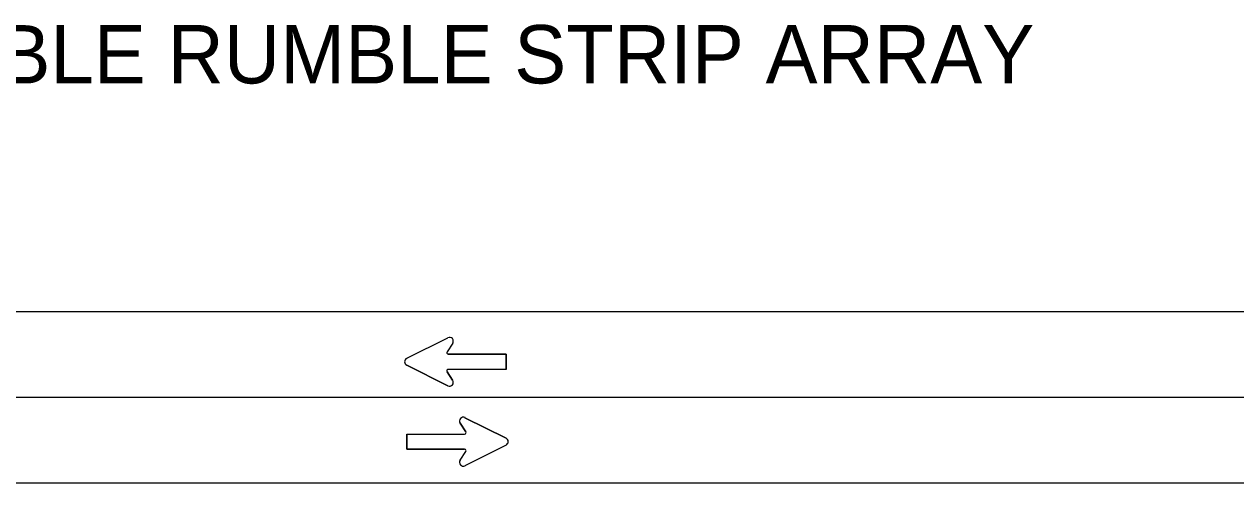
# Model space of a CAD drawing. Extents: x 0 to 34, y 0 to 22.
# Drawn here: x 3.997 to 7.944, y 15.707 to 17.2 of the extents above; entities that cross this region are included whole.
import ezdxf

# ---------------------------------------------------------------- set-up
doc = ezdxf.new("R2010")
doc.units = 0
doc.layers.add('Level 1', color=7, linetype='Continuous')
doc.layers.add('SHADE-GENERIC', color=7, linetype='Continuous')

msp = doc.modelspace()

# ---------------------------------------------------------------- linework, layer by layer
at = {"layer": 'Level 1'}
for p, q in [((1.8941, 16.264), (18.0882, 16.264)), ((1.8941, 16.264), (18.7414, 16.264)), ((5.2435, 16.1121), (5.3771, 16.1792)), ((5.3932, 16.1611), (5.3745, 16.1334)), ((5.5669, 16.1257), (5.3787, 16.1257)), ((5.5669, 16.0761), (5.5669, 16.1257)), ((5.2433, 16.0898), (5.3771, 16.0229)), ((5.3929, 16.0407), (5.3745, 16.0685)), ((5.5669, 16.0761), (5.3785, 16.0761)), ((5.3695, 16.0266), (5.3695, 16.0266)), ((1.8941, 15.9853), (18.0882, 15.9853)), ((1.8941, 15.9853), (18.7414, 15.9853)), ((5.567, 15.8516), (5.4331, 15.9186)), ((5.4408, 15.9149), (5.4408, 15.9149)), ((5.4174, 15.9007), (5.4357, 15.873)), ((5.2434, 15.8653), (5.4318, 15.8653)), ((5.2434, 15.8653), (5.2434, 15.8158)), ((5.5668, 15.8294), (5.4331, 15.7623)), ((5.2434, 15.8158), (5.4315, 15.8158)), ((5.4171, 15.7802), (5.4357, 15.808)), ((1.8941, 15.7067), (18.0882, 15.7067)), ((1.8941, 15.7067), (18.7414, 15.7067))]:
    msp.add_line(p, q, dxfattribs=at)
for centre, major_axis, start_param, end_param in [((5.3827, 16.168), (0, 0.0124), 4.124596, 6.747043), ((5.2489, 16.1008), (0, 0.0124), 0.463604, 2.678408), ((5.3786, 16.1306), (0, -0.00495), 4.123952, 6.283395), ((5.3786, 16.0711), (0, -0.00495), 3.141803, 5.301246), ((5.3827, 16.0337), (0, 0.0124), 2.678155, 5.300602), ((5.4276, 15.9077), (0, -0.0124), 2.678155, 5.300602), ((5.4317, 15.8703), (0, 0.00495), 3.141803, 5.301246), ((5.5614, 15.8406), (0, -0.0124), 0.463604, 2.678408), ((5.4317, 15.8109), (0, 0.00495), 4.123952, 6.283395), ((5.4276, 15.7734), (0, -0.0124), 4.124596, 6.747043)]:
    msp.add_ellipse(centre, major_axis=major_axis, ratio=0.996122, start_param=start_param, end_param=end_param, dxfattribs=at)
at = {"layer": 'SHADE-GENERIC'}
for p, q in [((5.2435, 16.1121), (5.3771, 16.1792)), ((5.3932, 16.1611), (5.3745, 16.1334)), ((5.3787, 16.1257), (5.5669, 16.1257)), ((5.5669, 16.1257), (5.5669, 16.0761)), ((5.3771, 16.0229), (5.2433, 16.0898)), ((5.3745, 16.0685), (5.3929, 16.0407)), ((5.5669, 16.0761), (5.3785, 16.0761)), ((5.4331, 15.9186), (5.567, 15.8516)), ((5.4357, 15.873), (5.4174, 15.9007)), ((5.2434, 15.8158), (5.2434, 15.8653)), ((5.2434, 15.8653), (5.4318, 15.8653)), ((5.5668, 15.8294), (5.4331, 15.7623)), ((5.4315, 15.8158), (5.2434, 15.8158)), ((5.4171, 15.7802), (5.4357, 15.808))]:
    msp.add_line(p, q, dxfattribs=at)
for centre, major_axis, start_param, end_param in [((5.3827, 16.168), (0, 0.0124), 4.124596, 6.747043), ((5.2489, 16.1008), (0, 0.0124), 0.463604, 2.678408), ((5.3827, 16.0337), (0, 0.0124), 2.678155, 5.300602), ((5.4276, 15.9077), (0, -0.0124), 2.678155, 5.300602), ((5.4317, 15.8703), (0, 0.00495), 3.141803, 5.301246), ((5.5614, 15.8406), (0, -0.0124), 0.463604, 2.678408), ((5.4317, 15.8109), (0, 0.00495), 4.123952, 6.283395), ((5.4276, 15.7734), (0, -0.0124), 4.124596, 6.747043)]:
    msp.add_ellipse(centre, major_axis=major_axis, ratio=0.996122, start_param=start_param, end_param=end_param, dxfattribs=at)

# ---------------------------------------------------------------- texts
at = {"layer": 'Level 1'}
msp.add_text('DETAIL - PORTABLE RUMBLE STRIP ARRAY', height=0.19, dxfattribs=at).set_placement((1.9226, 17.0073))

doc.saveas('drawing.dxf')
